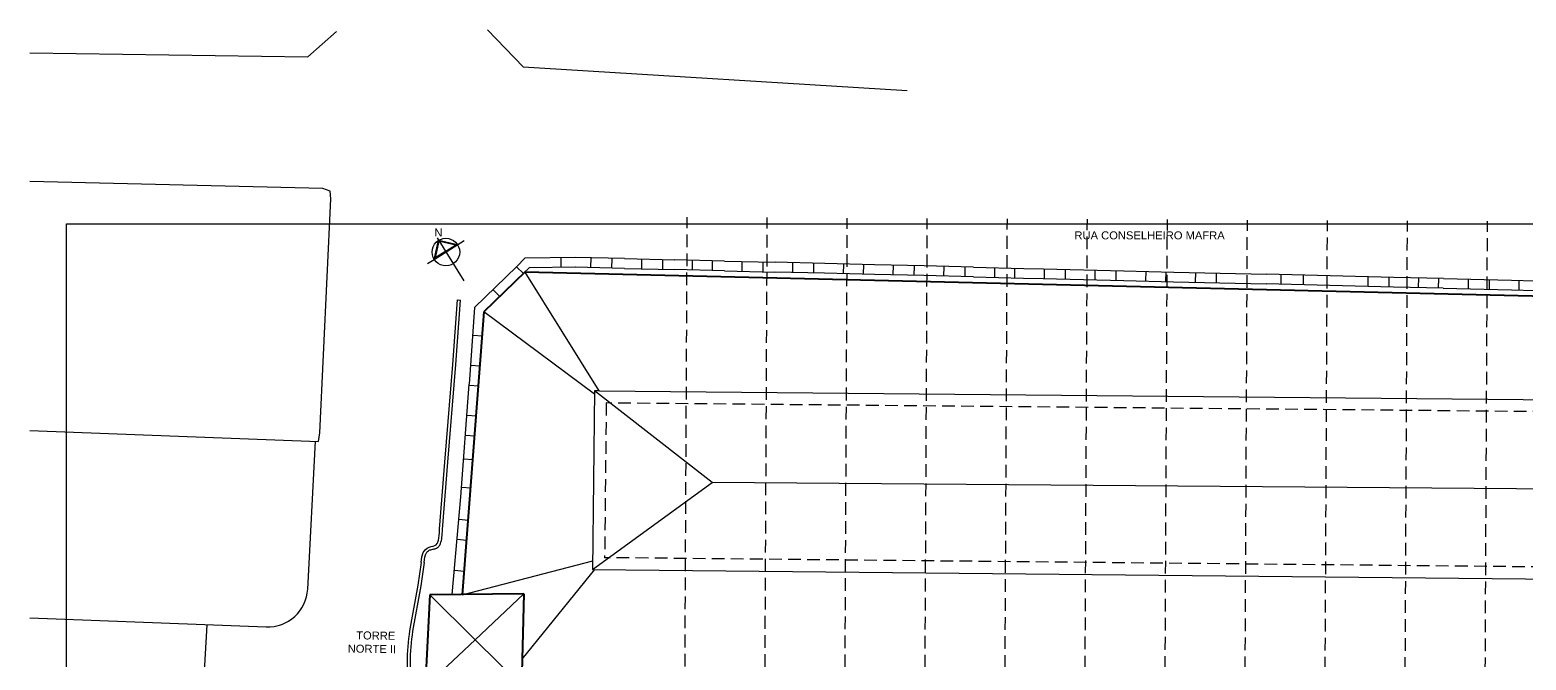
# Model space of a CAD drawing. Header units: millimetres. Extents: x -4997 to -4876, y -8737 to -8661.
# Drawn here: x -4996.9 to -4922.1, y -8692.4 to -8660.9 of the extents above; entities that cross this region are included whole.
import ezdxf

# ---------------------------------------------------------------- set-up
doc = ezdxf.new("R2010")
doc.units = ezdxf.units.MM
doc.header["$LTSCALE"] = 0.1
doc.linetypes.add('HIDDEN', pattern=[9.525, 6.35, -3.175])
doc.layers.add('coberturas', color=7, linetype='Continuous', lineweight=40)
for name, color, linetype in [('imagem', 7, 'Continuous'), ('layout cobertura', 251, 'Continuous'), ('projeções', 251, 'HIDDEN'), ('textos', 2, 'Continuous'), ('visto', 9, 'Continuous')]:
    doc.layers.add(name, color=color, linetype=linetype)
doc.styles.get("Standard").update_dxf_attribs({"font": 'arial.ttf'})
picture_1 = doc.add_image_def('image1.jpg', size_in_pixel=(1920, 1080))

msp = doc.modelspace()

# ---------------------------------------------------------------- linework, layer by layer
at = {"layer": 'coberturas'}
for p, q in [((-4972.12, -8672.995), (-4974.179, -8674.971)), ((-4896.352, -8674.799), (-4972.12, -8672.995)), ((-4974.179, -8674.971), (-4975.253, -8689.126)), ((-4976.877, -8689.128), (-4977.1, -8693.721)), ((-4972.181, -8689.067), (-4976.877, -8689.128)), ((-4972.181, -8689.067), (-4972.292, -8693.66))]:
    msp.add_line(p, q, dxfattribs=at)
at = {"layer": 'layout cobertura', "linetype": 'HIDDEN'}
for p, q in [((-4964.331, -8736.513), (-4964.005, -8670.253)), ((-4960.331, -8736.533), (-4960.005, -8670.273)), ((-4956.331, -8736.553), (-4956.005, -8670.293)), ((-4952.331, -8736.572), (-4952.005, -8670.312)), ((-4948.331, -8736.592), (-4948.005, -8670.332)), ((-4944.331, -8736.612), (-4944.005, -8670.352)), ((-4940.331, -8736.631), (-4940.005, -8670.371)), ((-4936.331, -8736.651), (-4936.005, -8670.391)), ((-4932.331, -8736.671), (-4932.005, -8670.411)), ((-4928.331, -8736.691), (-4928.005, -8670.43)), ((-4924.331, -8736.71), (-4924.005, -8670.45))]:
    msp.add_line(p, q, dxfattribs=at)
at = {"layer": 'projeções'}
for p, q in [((-4968.052, -8679.533), (-4968.137, -8687.265)), ((-4901.098, -8680.157), (-4968.052, -8679.533)), ((-4901.183, -8687.929), (-4968.137, -8687.265))]:
    msp.add_line(p, q, dxfattribs=at)
at = {"layer": 'textos'}
for p, q in [((-4976.654, -8672.356), (-4976.435, -8671.406)), ((-4976.654, -8672.356), (-4975.15, -8671.417)), ((-4976.509, -8671.288), (-4975.177, -8673.423)), ((-4976.408, -8671.449), (-4976.443, -8671.441)), ((-4976.414, -8671.44), (-4976.441, -8671.433)), ((-4976.419, -8671.431), (-4976.439, -8671.426)), ((-4976.425, -8671.422), (-4976.438, -8671.419)), ((-4976.43, -8671.413), (-4976.436, -8671.412)), ((-4975.485, -8671.626), (-4976.435, -8671.406)), ((-4976.43, -8671.413), (-4976.429, -8671.408)), ((-4976.425, -8671.422), (-4976.422, -8671.409)), ((-4976.419, -8671.431), (-4976.415, -8671.411)), ((-4976.414, -8671.44), (-4976.408, -8671.413)), ((-4976.408, -8671.449), (-4976.4, -8671.414)), ((-4976.402, -8671.454), (-4976.393, -8671.416)), ((-4976.395, -8671.456), (-4976.386, -8671.418)), ((-4976.388, -8671.458), (-4976.379, -8671.419)), ((-4976.38, -8671.459), (-4976.372, -8671.421)), ((-4976.373, -8671.461), (-4976.364, -8671.423)), ((-4976.366, -8671.463), (-4976.357, -8671.424)), ((-4976.359, -8671.464), (-4976.35, -8671.426)), ((-4976.352, -8671.466), (-4976.343, -8671.428)), ((-4976.344, -8671.468), (-4976.336, -8671.429)), ((-4976.337, -8671.469), (-4976.328, -8671.431)), ((-4976.33, -8671.471), (-4976.321, -8671.433)), ((-4976.323, -8671.473), (-4976.314, -8671.434)), ((-4976.316, -8671.474), (-4976.307, -8671.436)), ((-4976.308, -8671.476), (-4976.3, -8671.438)), ((-4976.301, -8671.478), (-4976.292, -8671.439)), ((-4976.294, -8671.479), (-4976.285, -8671.441)), ((-4976.287, -8671.481), (-4976.278, -8671.443)), ((-4976.28, -8671.483), (-4976.271, -8671.444)), ((-4976.577, -8672.198), (-4976.616, -8672.189)), ((-4976.576, -8672.191), (-4976.614, -8672.182)), ((-4976.574, -8672.184), (-4976.612, -8672.175)), ((-4976.572, -8672.176), (-4976.611, -8672.168)), ((-4976.571, -8672.169), (-4976.609, -8672.16)), ((-4976.569, -8672.162), (-4976.607, -8672.153)), ((-4976.567, -8672.155), (-4976.606, -8672.146)), ((-4976.566, -8672.148), (-4976.604, -8672.139)), ((-4976.564, -8672.141), (-4976.602, -8672.132)), ((-4976.562, -8672.133), (-4976.601, -8672.124)), ((-4976.561, -8672.126), (-4976.599, -8672.117)), ((-4976.559, -8672.119), (-4976.597, -8672.11)), ((-4976.557, -8672.112), (-4976.596, -8672.103)), ((-4976.594, -8672.273), (-4976.405, -8671.454)), ((-4976.594, -8672.273), (-4975.586, -8671.643)), ((-4976.556, -8672.105), (-4976.594, -8672.096)), ((-4976.554, -8672.097), (-4976.592, -8672.088)), ((-4976.552, -8672.09), (-4976.591, -8672.081)), ((-4976.551, -8672.083), (-4976.589, -8672.074)), ((-4976.549, -8672.076), (-4976.587, -8672.067)), ((-4976.547, -8672.069), (-4976.586, -8672.06)), ((-4976.546, -8672.061), (-4976.584, -8672.052)), ((-4976.544, -8672.054), (-4976.582, -8672.045)), ((-4976.542, -8672.047), (-4976.581, -8672.038)), ((-4976.541, -8672.04), (-4976.579, -8672.031)), ((-4976.539, -8672.033), (-4976.577, -8672.024)), ((-4976.537, -8672.025), (-4976.576, -8672.016)), ((-4976.536, -8672.018), (-4976.574, -8672.009)), ((-4976.534, -8672.011), (-4976.572, -8672.002)), ((-4976.532, -8672.004), (-4976.571, -8671.995)), ((-4976.531, -8671.997), (-4976.569, -8671.988)), ((-4976.529, -8671.989), (-4976.567, -8671.98)), ((-4976.527, -8671.982), (-4976.566, -8671.973)), ((-4976.526, -8671.975), (-4976.564, -8671.966)), ((-4976.524, -8671.968), (-4976.562, -8671.959)), ((-4976.522, -8671.961), (-4976.561, -8671.952)), ((-4976.521, -8671.953), (-4976.559, -8671.945)), ((-4976.519, -8671.946), (-4976.557, -8671.937)), ((-4976.517, -8671.939), (-4976.556, -8671.93)), ((-4976.516, -8671.932), (-4976.554, -8671.923)), ((-4976.514, -8671.925), (-4976.552, -8671.916)), ((-4976.512, -8671.917), (-4976.551, -8671.909)), ((-4976.511, -8671.91), (-4976.549, -8671.901)), ((-4976.509, -8671.903), (-4976.547, -8671.894)), ((-4976.507, -8671.896), (-4976.546, -8671.887)), ((-4976.506, -8671.889), (-4976.544, -8671.88)), ((-4976.504, -8671.881), (-4976.542, -8671.873)), ((-4976.502, -8671.874), (-4976.541, -8671.865)), ((-4976.501, -8671.867), (-4976.539, -8671.858)), ((-4976.499, -8671.86), (-4976.537, -8671.851)), ((-4976.497, -8671.853), (-4976.536, -8671.844)), ((-4976.496, -8671.845), (-4976.534, -8671.837)), ((-4976.494, -8671.838), (-4976.532, -8671.829)), ((-4976.492, -8671.831), (-4976.531, -8671.822)), ((-4976.491, -8671.824), (-4976.529, -8671.815)), ((-4976.489, -8671.817), (-4976.527, -8671.808)), ((-4976.487, -8671.809), (-4976.526, -8671.801)), ((-4976.486, -8671.802), (-4976.524, -8671.793)), ((-4976.484, -8671.795), (-4976.522, -8671.786)), ((-4976.482, -8671.788), (-4976.521, -8671.779)), ((-4976.481, -8671.781), (-4976.519, -8671.772)), ((-4976.479, -8671.773), (-4976.517, -8671.765)), ((-4976.477, -8671.766), (-4976.516, -8671.757)), ((-4976.476, -8671.759), (-4976.514, -8671.75)), ((-4976.474, -8671.752), (-4976.512, -8671.743)), ((-4976.472, -8671.745), (-4976.511, -8671.736)), ((-4976.471, -8671.737), (-4976.509, -8671.729)), ((-4976.469, -8671.73), (-4976.507, -8671.721)), ((-4976.467, -8671.723), (-4976.506, -8671.714)), ((-4976.466, -8671.716), (-4976.504, -8671.707)), ((-4976.464, -8671.709), (-4976.502, -8671.7)), ((-4976.462, -8671.701), (-4976.501, -8671.693)), ((-4976.461, -8671.694), (-4976.499, -8671.685)), ((-4976.459, -8671.687), (-4976.497, -8671.678)), ((-4976.457, -8671.68), (-4976.496, -8671.671)), ((-4976.456, -8671.673), (-4976.494, -8671.664)), ((-4976.454, -8671.665), (-4976.492, -8671.657)), ((-4976.452, -8671.658), (-4976.491, -8671.649)), ((-4976.451, -8671.651), (-4976.489, -8671.642)), ((-4976.449, -8671.644), (-4976.487, -8671.635)), ((-4976.447, -8671.637), (-4976.486, -8671.628)), ((-4976.446, -8671.629), (-4976.484, -8671.621)), ((-4976.444, -8671.622), (-4976.483, -8671.613)), ((-4976.442, -8671.615), (-4976.481, -8671.606)), ((-4976.441, -8671.608), (-4976.479, -8671.599)), ((-4976.439, -8671.601), (-4976.478, -8671.592)), ((-4976.437, -8671.594), (-4976.476, -8671.585)), ((-4976.436, -8671.586), (-4976.474, -8671.577)), ((-4976.434, -8671.579), (-4976.473, -8671.57)), ((-4976.432, -8671.572), (-4976.471, -8671.563)), ((-4976.431, -8671.565), (-4976.469, -8671.556)), ((-4976.429, -8671.558), (-4976.468, -8671.549)), ((-4976.413, -8672.206), (-4976.467, -8672.193)), ((-4976.427, -8671.55), (-4976.466, -8671.541)), ((-4976.426, -8671.543), (-4976.464, -8671.534)), ((-4976.424, -8671.536), (-4976.463, -8671.527)), ((-4976.422, -8671.529), (-4976.461, -8671.52)), ((-4976.421, -8671.522), (-4976.459, -8671.513)), ((-4976.419, -8671.514), (-4976.458, -8671.505)), ((-4976.404, -8672.2), (-4976.458, -8672.188)), ((-4976.418, -8671.507), (-4976.456, -8671.498)), ((-4976.416, -8671.5), (-4976.454, -8671.491)), ((-4976.414, -8671.493), (-4976.453, -8671.484)), ((-4976.413, -8671.486), (-4976.451, -8671.477)), ((-4976.395, -8672.195), (-4976.45, -8672.182)), ((-4976.411, -8671.478), (-4976.449, -8671.469)), ((-4976.409, -8671.471), (-4976.448, -8671.462)), ((-4976.408, -8671.464), (-4976.446, -8671.455)), ((-4976.406, -8671.457), (-4976.444, -8671.448)), ((-4976.386, -8672.189), (-4976.441, -8672.177)), ((-4976.378, -8672.184), (-4976.432, -8672.171)), ((-4976.369, -8672.178), (-4976.423, -8672.166)), ((-4976.36, -8672.173), (-4976.414, -8672.16)), ((-4975.586, -8671.643), (-4976.405, -8671.454)), ((-4976.351, -8672.167), (-4976.405, -8672.154)), ((-4976.342, -8672.161), (-4976.396, -8672.149)), ((-4976.333, -8672.156), (-4976.388, -8672.143)), ((-4976.324, -8672.15), (-4976.379, -8672.138)), ((-4976.316, -8672.145), (-4976.37, -8672.132)), ((-4976.307, -8672.139), (-4976.361, -8672.127)), ((-4976.298, -8672.134), (-4976.352, -8672.121)), ((-4976.289, -8672.128), (-4976.343, -8672.116)), ((-4976.28, -8672.123), (-4976.334, -8672.11)), ((-4976.271, -8672.117), (-4976.325, -8672.105)), ((-4976.262, -8672.112), (-4976.317, -8672.099)), ((-4976.253, -8672.106), (-4976.308, -8672.094)), ((-4976.245, -8672.101), (-4976.299, -8672.088)), ((-4976.236, -8672.095), (-4976.29, -8672.082)), ((-4976.227, -8672.09), (-4976.281, -8672.077)), ((-4976.272, -8671.484), (-4976.264, -8671.446)), ((-4976.218, -8672.084), (-4976.272, -8672.071)), ((-4976.265, -8671.486), (-4976.256, -8671.448)), ((-4976.209, -8672.078), (-4976.263, -8672.066)), ((-4976.258, -8671.488), (-4976.249, -8671.449)), ((-4976.2, -8672.073), (-4976.255, -8672.06)), ((-4976.251, -8671.489), (-4976.242, -8671.451)), ((-4976.191, -8672.067), (-4976.246, -8672.055)), ((-4976.244, -8671.491), (-4976.235, -8671.453)), ((-4976.183, -8672.062), (-4976.237, -8672.049)), ((-4976.236, -8671.493), (-4976.228, -8671.454)), ((-4976.229, -8671.494), (-4976.22, -8671.456)), ((-4976.174, -8672.056), (-4976.228, -8672.044)), ((-4976.222, -8671.496), (-4976.213, -8671.458)), ((-4976.165, -8672.051), (-4976.219, -8672.038)), ((-4976.215, -8671.498), (-4976.206, -8671.459)), ((-4976.156, -8672.045), (-4976.21, -8672.033)), ((-4976.208, -8671.499), (-4976.199, -8671.461)), ((-4976.147, -8672.04), (-4976.201, -8672.027)), ((-4976.2, -8671.501), (-4976.192, -8671.463)), ((-4976.193, -8671.503), (-4976.184, -8671.464)), ((-4976.138, -8672.034), (-4976.193, -8672.022)), ((-4976.186, -8671.504), (-4976.177, -8671.466)), ((-4976.129, -8672.029), (-4976.184, -8672.016)), ((-4976.179, -8671.506), (-4976.17, -8671.468)), ((-4976.121, -8672.023), (-4976.175, -8672.011)), ((-4976.172, -8671.508), (-4976.163, -8671.469)), ((-4976.112, -8672.018), (-4976.166, -8672.005)), ((-4976.164, -8671.509), (-4976.156, -8671.471)), ((-4976.157, -8671.511), (-4976.148, -8671.473)), ((-4976.103, -8672.012), (-4976.157, -8671.999)), ((-4976.15, -8671.513), (-4976.141, -8671.474)), ((-4976.094, -8672.007), (-4976.148, -8671.994)), ((-4976.143, -8671.514), (-4976.134, -8671.476)), ((-4976.085, -8672.001), (-4976.139, -8671.988)), ((-4976.136, -8671.516), (-4976.127, -8671.478)), ((-4976.076, -8671.995), (-4976.131, -8671.983)), ((-4976.129, -8671.518), (-4976.12, -8671.479)), ((-4976.071, -8671.989), (-4976.122, -8671.977)), ((-4976.121, -8671.519), (-4976.112, -8671.481)), ((-4976.114, -8671.521), (-4976.105, -8671.483)), ((-4976.076, -8671.98), (-4976.113, -8671.972)), ((-4976.107, -8671.523), (-4976.098, -8671.484)), ((-4976.082, -8671.971), (-4976.104, -8671.966)), ((-4976.1, -8671.524), (-4976.091, -8671.486)), ((-4976.087, -8671.963), (-4976.095, -8671.961)), ((-4976.093, -8671.526), (-4976.084, -8671.488)), ((-4976.087, -8671.963), (-4976.086, -8671.955)), ((-4976.085, -8671.528), (-4976.076, -8671.489)), ((-4976.082, -8671.971), (-4976.077, -8671.949)), ((-4976.078, -8671.529), (-4976.069, -8671.491)), ((-4976.076, -8671.98), (-4976.068, -8671.944)), ((-4976.071, -8671.531), (-4976.062, -8671.493)), ((-4976.071, -8671.989), (-4976.059, -8671.938)), ((-4976.064, -8671.533), (-4976.055, -8671.494)), ((-4976.063, -8671.987), (-4976.05, -8671.933)), ((-4976.057, -8671.534), (-4976.048, -8671.496)), ((-4976.054, -8671.981), (-4976.041, -8671.927)), ((-4976.049, -8671.536), (-4976.04, -8671.497)), ((-4976.045, -8671.976), (-4976.032, -8671.922)), ((-4976.042, -8671.538), (-4976.033, -8671.499)), ((-4976.036, -8671.97), (-4976.023, -8671.916)), ((-4976.035, -8671.539), (-4976.026, -8671.501)), ((-4976.028, -8671.541), (-4976.019, -8671.502)), ((-4976.027, -8671.965), (-4976.015, -8671.91)), ((-4976.021, -8671.543), (-4976.012, -8671.504)), ((-4976.018, -8671.959), (-4976.006, -8671.905)), ((-4976.013, -8671.544), (-4976.004, -8671.506)), ((-4976.009, -8671.954), (-4975.997, -8671.899)), ((-4976.006, -8671.546), (-4975.997, -8671.507)), ((-4976.001, -8671.948), (-4975.988, -8671.894)), ((-4975.999, -8671.548), (-4975.99, -8671.509)), ((-4975.992, -8671.549), (-4975.983, -8671.511)), ((-4975.992, -8671.943), (-4975.979, -8671.888)), ((-4975.985, -8671.551), (-4975.976, -8671.512)), ((-4975.983, -8671.937), (-4975.97, -8671.883)), ((-4975.977, -8671.553), (-4975.968, -8671.514)), ((-4975.974, -8671.932), (-4975.961, -8671.877)), ((-4975.97, -8671.554), (-4975.961, -8671.516)), ((-4975.965, -8671.926), (-4975.953, -8671.872)), ((-4975.963, -8671.556), (-4975.954, -8671.517)), ((-4975.956, -8671.558), (-4975.947, -8671.519)), ((-4975.956, -8671.921), (-4975.944, -8671.866)), ((-4975.949, -8671.559), (-4975.94, -8671.521)), ((-4975.947, -8671.915), (-4975.935, -8671.861)), ((-4975.941, -8671.561), (-4975.933, -8671.522)), ((-4975.939, -8671.909), (-4975.926, -8671.855)), ((-4975.934, -8671.562), (-4975.925, -8671.524)), ((-4975.93, -8671.904), (-4975.917, -8671.85)), ((-4975.927, -8671.564), (-4975.918, -8671.526)), ((-4975.921, -8671.898), (-4975.908, -8671.844)), ((-4975.92, -8671.566), (-4975.911, -8671.527)), ((-4975.913, -8671.567), (-4975.904, -8671.529)), ((-4975.912, -8671.893), (-4975.899, -8671.839)), ((-4975.905, -8671.569), (-4975.897, -8671.531)), ((-4975.903, -8671.887), (-4975.891, -8671.833)), ((-4975.898, -8671.571), (-4975.889, -8671.532)), ((-4975.894, -8671.882), (-4975.882, -8671.827)), ((-4975.891, -8671.572), (-4975.882, -8671.534)), ((-4975.885, -8671.876), (-4975.873, -8671.822)), ((-4975.884, -8671.574), (-4975.875, -8671.536)), ((-4975.877, -8671.576), (-4975.868, -8671.537)), ((-4975.877, -8671.871), (-4975.864, -8671.816)), ((-4975.869, -8671.577), (-4975.861, -8671.539)), ((-4975.868, -8671.865), (-4975.855, -8671.811)), ((-4975.862, -8671.579), (-4975.853, -8671.541)), ((-4975.859, -8671.86), (-4975.846, -8671.805)), ((-4975.855, -8671.581), (-4975.846, -8671.542)), ((-4975.85, -8671.854), (-4975.837, -8671.8)), ((-4975.848, -8671.582), (-4975.839, -8671.544)), ((-4975.841, -8671.584), (-4975.832, -8671.546)), ((-4975.841, -8671.849), (-4975.829, -8671.794)), ((-4975.833, -8671.586), (-4975.825, -8671.547)), ((-4975.832, -8671.843), (-4975.82, -8671.789)), ((-4975.826, -8671.587), (-4975.817, -8671.549)), ((-4975.823, -8671.837), (-4975.811, -8671.783)), ((-4975.819, -8671.589), (-4975.81, -8671.551)), ((-4975.815, -8671.832), (-4975.802, -8671.778)), ((-4975.812, -8671.591), (-4975.803, -8671.552)), ((-4975.806, -8671.826), (-4975.793, -8671.772)), ((-4975.805, -8671.592), (-4975.796, -8671.554)), ((-4975.797, -8671.594), (-4975.789, -8671.556)), ((-4975.797, -8671.821), (-4975.784, -8671.767)), ((-4975.79, -8671.596), (-4975.781, -8671.557)), ((-4975.788, -8671.815), (-4975.775, -8671.761)), ((-4975.783, -8671.597), (-4975.774, -8671.559)), ((-4975.779, -8671.81), (-4975.766, -8671.755)), ((-4975.776, -8671.599), (-4975.767, -8671.561)), ((-4975.77, -8671.804), (-4975.757, -8671.75)), ((-4975.768, -8671.601), (-4975.76, -8671.562)), ((-4975.761, -8671.602), (-4975.752, -8671.564)), ((-4975.761, -8671.799), (-4975.748, -8671.744)), ((-4975.754, -8671.604), (-4975.745, -8671.566)), ((-4975.752, -8671.793), (-4975.739, -8671.739)), ((-4975.747, -8671.606), (-4975.738, -8671.567)), ((-4975.742, -8671.787), (-4975.73, -8671.732)), ((-4975.739, -8671.608), (-4975.73, -8671.569)), ((-4975.733, -8671.781), (-4975.721, -8671.727)), ((-4975.732, -8671.609), (-4975.723, -8671.571)), ((-4975.725, -8671.611), (-4975.716, -8671.573)), ((-4975.724, -8671.776), (-4975.712, -8671.721)), ((-4975.717, -8671.613), (-4975.708, -8671.574)), ((-4975.715, -8671.77), (-4975.703, -8671.716)), ((-4975.71, -8671.614), (-4975.701, -8671.576)), ((-4975.706, -8671.764), (-4975.694, -8671.71)), ((-4975.703, -8671.616), (-4975.694, -8671.578)), ((-4975.697, -8671.759), (-4975.685, -8671.704)), ((-4975.695, -8671.618), (-4975.686, -8671.579)), ((-4975.688, -8671.619), (-4975.679, -8671.581)), ((-4975.688, -8671.753), (-4975.676, -8671.699)), ((-4975.681, -8671.621), (-4975.672, -8671.583)), ((-4975.679, -8671.747), (-4975.667, -8671.693)), ((-4975.673, -8671.623), (-4975.665, -8671.584)), ((-4975.67, -8671.742), (-4975.658, -8671.688)), ((-4975.666, -8671.624), (-4975.657, -8671.586)), ((-4975.661, -8671.736), (-4975.649, -8671.682)), ((-4975.659, -8671.626), (-4975.65, -8671.588)), ((-4975.652, -8671.628), (-4975.643, -8671.589)), ((-4975.652, -8671.731), (-4975.64, -8671.676)), ((-4975.644, -8671.63), (-4975.635, -8671.591)), ((-4975.643, -8671.725), (-4975.631, -8671.671)), ((-4975.637, -8671.631), (-4975.628, -8671.593)), ((-4975.634, -8671.719), (-4975.622, -8671.665)), ((-4975.63, -8671.633), (-4975.621, -8671.595)), ((-4975.625, -8671.714), (-4975.613, -8671.659)), ((-4975.622, -8671.635), (-4975.613, -8671.596)), ((-4975.616, -8671.708), (-4975.604, -8671.654)), ((-4975.615, -8671.636), (-4975.606, -8671.598)), ((-4975.608, -8671.638), (-4975.599, -8671.6)), ((-4975.607, -8671.702), (-4975.595, -8671.648)), ((-4975.6, -8671.64), (-4975.591, -8671.601)), ((-4975.598, -8671.697), (-4975.577, -8671.605)), ((-4975.593, -8671.641), (-4975.584, -8671.603)), ((-4975.589, -8671.691), (-4975.57, -8671.606)), ((-4975.58, -8671.686), (-4975.562, -8671.608)), ((-4975.571, -8671.68), (-4975.555, -8671.61)), ((-4975.562, -8671.674), (-4975.548, -8671.611)), ((-4975.553, -8671.669), (-4975.54, -8671.613)), ((-4975.544, -8671.663), (-4975.533, -8671.615)), ((-4975.535, -8671.658), (-4975.526, -8671.616)), ((-4975.526, -8671.652), (-4975.518, -8671.618)), ((-4975.517, -8671.646), (-4975.511, -8671.62)), ((-4975.508, -8671.641), (-4975.504, -8671.622)), ((-4975.499, -8671.635), (-4975.496, -8671.623)), ((-4975.49, -8671.629), (-4975.489, -8671.625)), ((-4976.988, -8672.565), (-4976.654, -8672.356)), ((-4976.652, -8672.355), (-4976.654, -8672.355)), ((-4976.643, -8672.35), (-4976.652, -8672.348)), ((-4976.635, -8672.344), (-4976.651, -8672.34)), ((-4976.626, -8672.339), (-4976.649, -8672.333)), ((-4976.617, -8672.333), (-4976.647, -8672.326)), ((-4976.608, -8672.327), (-4976.646, -8672.319)), ((-4976.599, -8672.322), (-4976.644, -8672.312)), ((-4976.59, -8672.316), (-4976.642, -8672.304)), ((-4976.581, -8672.311), (-4976.641, -8672.297)), ((-4976.572, -8672.305), (-4976.639, -8672.29)), ((-4976.564, -8672.3), (-4976.637, -8672.283)), ((-4976.555, -8672.294), (-4976.636, -8672.276)), ((-4976.546, -8672.289), (-4976.634, -8672.268)), ((-4976.594, -8672.27), (-4976.632, -8672.261)), ((-4976.592, -8672.263), (-4976.631, -8672.254)), ((-4976.591, -8672.256), (-4976.629, -8672.247)), ((-4976.589, -8672.248), (-4976.627, -8672.24)), ((-4976.587, -8672.241), (-4976.626, -8672.232)), ((-4976.586, -8672.234), (-4976.624, -8672.225)), ((-4976.584, -8672.227), (-4976.622, -8672.218)), ((-4976.582, -8672.22), (-4976.621, -8672.211)), ((-4976.581, -8672.212), (-4976.619, -8672.204)), ((-4976.579, -8672.205), (-4976.617, -8672.196)), ((-4976.537, -8672.283), (-4976.591, -8672.271)), ((-4976.528, -8672.278), (-4976.582, -8672.265)), ((-4976.519, -8672.272), (-4976.574, -8672.26)), ((-4976.51, -8672.267), (-4976.565, -8672.254)), ((-4976.502, -8672.261), (-4976.556, -8672.249)), ((-4976.493, -8672.256), (-4976.547, -8672.243)), ((-4976.484, -8672.25), (-4976.538, -8672.237)), ((-4976.475, -8672.244), (-4976.529, -8672.232)), ((-4976.466, -8672.239), (-4976.52, -8672.226)), ((-4976.457, -8672.233), (-4976.512, -8672.221)), ((-4976.448, -8672.228), (-4976.503, -8672.215)), ((-4976.44, -8672.222), (-4976.494, -8672.21)), ((-4976.431, -8672.217), (-4976.485, -8672.204)), ((-4976.422, -8672.211), (-4976.476, -8672.199))]:
    msp.add_line(p, q, dxfattribs=at)
msp.add_circle((-4976.069, -8671.991), 0.689, dxfattribs=at)
at = {"layer": 'visto'}
for p, q in [((-4972.529, -8672.716), (-4974.634, -8674.767)), ((-4972.191, -8673.063), (-4972.539, -8672.726)), ((-4969.602, -8672.262), (-4972.12, -8672.294)), ((-4969.596, -8672.747), (-4971.912, -8672.776)), ((-4970.318, -8672.271), (-4970.325, -8672.756)), ((-4967.147, -8672.807), (-4969.612, -8672.747)), ((-4967.135, -8672.322), (-4969.601, -8672.262)), ((-4968.831, -8672.281), (-4968.838, -8672.766)), ((-4967.779, -8672.306), (-4967.786, -8672.791)), ((-4967.147, -8672.807), (-4964.633, -8672.868)), ((-4967.135, -8672.322), (-4964.621, -8672.383)), ((-4966.292, -8672.342), (-4966.299, -8672.827)), ((-4965.242, -8672.368), (-4965.249, -8672.853)), ((-4962.148, -8672.928), (-4964.632, -8672.868)), ((-4962.136, -8672.443), (-4964.621, -8672.383)), ((-4963.753, -8672.404), (-4963.76, -8672.889)), ((-4962.753, -8672.428), (-4962.76, -8672.913)), ((-4962.148, -8672.928), (-4959.623, -8672.989)), ((-4962.136, -8672.443), (-4959.611, -8672.505)), ((-4961.275, -8672.464), (-4961.282, -8672.949)), ((-4960.224, -8672.49), (-4960.23, -8672.975)), ((-4957.129, -8672.565), (-4959.611, -8672.505)), ((-4958.736, -8672.526), (-4958.743, -8673.011)), ((-4957.687, -8672.551), (-4957.694, -8673.036)), ((-4954.641, -8672.625), (-4957.129, -8672.565)), ((-4956.198, -8672.588), (-4956.204, -8673.073)), ((-4955.198, -8672.612), (-4955.205, -8673.097)), ((-4952.16, -8672.686), (-4954.641, -8672.625)), ((-4953.72, -8672.648), (-4953.726, -8673.133)), ((-4952.668, -8672.673), (-4952.675, -8673.158)), ((-4949.69, -8672.746), (-4952.16, -8672.686)), ((-4951.181, -8672.709), (-4951.188, -8673.194)), ((-4950.131, -8672.735), (-4950.138, -8673.22)), ((-4949.69, -8672.746), (-4947.179, -8672.807)), ((-4948.642, -8672.771), (-4948.649, -8673.256)), ((-4947.642, -8672.795), (-4947.649, -8673.28)), ((-4947.179, -8672.807), (-4946.205, -8672.83)), ((-4946.205, -8672.83), (-4942.174, -8672.928)), ((-4946.164, -8672.831), (-4946.171, -8673.316)), ((-4945.112, -8672.857), (-4945.119, -8673.342)), ((-4943.625, -8672.893), (-4943.632, -8673.378)), ((-4942.576, -8672.918), (-4942.582, -8673.403)), ((-4942.174, -8672.928), (-4939.681, -8672.989)), ((-4972.12, -8672.995), (-4968.427, -8678.93)), ((-4957.141, -8673.05), (-4959.623, -8672.989)), ((-4954.653, -8673.11), (-4957.141, -8673.05)), ((-4952.172, -8673.17), (-4954.653, -8673.11)), ((-4949.702, -8673.23), (-4952.172, -8673.17)), ((-4949.702, -8673.23), (-4947.191, -8673.291)), ((-4947.191, -8673.291), (-4946.217, -8673.315)), ((-4946.217, -8673.315), (-4942.185, -8673.413)), ((-4942.185, -8673.413), (-4939.692, -8673.474)), ((-4941.086, -8672.955), (-4941.093, -8673.44)), ((-4940.087, -8672.979), (-4940.093, -8673.464)), ((-4939.692, -8673.474), (-4935.064, -8673.586)), ((-4939.681, -8672.989), (-4935.052, -8673.101)), ((-4938.608, -8673.015), (-4938.615, -8673.5)), ((-4937.559, -8673.04), (-4937.566, -8673.525)), ((-4928.697, -8673.741), (-4935.064, -8673.586)), ((-4928.685, -8673.256), (-4935.052, -8673.101)), ((-4934.331, -8673.119), (-4934.338, -8673.604)), ((-4933.211, -8673.146), (-4933.218, -8673.631)), ((-4929.984, -8673.224), (-4929.99, -8673.709)), ((-4928.934, -8673.25), (-4928.941, -8673.735)), ((-4926.208, -8673.316), (-4928.685, -8673.256)), ((-4927.456, -8673.286), (-4927.463, -8673.771)), ((-4926.456, -8673.31), (-4926.463, -8673.795)), ((-4926.208, -8673.316), (-4922.8, -8673.399)), ((-4924.967, -8673.346), (-4924.974, -8673.831)), ((-4923.917, -8673.372), (-4923.924, -8673.857)), ((-4922.8, -8673.399), (-4920.299, -8673.46)), ((-4922.43, -8673.408), (-4922.437, -8673.893)), ((-4975.49, -8674.383), (-4975.34, -8674.391)), ((-4973.376, -8674.219), (-4973.715, -8673.871)), ((-4926.22, -8673.801), (-4928.697, -8673.741)), ((-4926.22, -8673.801), (-4922.811, -8673.884)), ((-4922.811, -8673.884), (-4920.311, -8673.944)), ((-4968.641, -8679.095), (-4974.179, -8674.971)), ((-4974.731, -8676.147), (-4974.247, -8676.181)), ((-4974.836, -8677.646), (-4974.352, -8677.68)), ((-4975.328, -8684.222), (-4974.903, -8678.595)), ((-4974.906, -8678.645), (-4974.423, -8678.681)), ((-4968.639, -8678.927), (-4968.737, -8687.859)), ((-4962.765, -8683.516), (-4968.639, -8678.927)), ((-4968.392, -8678.93), (-4968.639, -8678.927)), ((-4968.392, -8678.93), (-4900.498, -8679.562)), ((-4975.02, -8680.143), (-4974.536, -8680.18)), ((-4975.095, -8681.142), (-4974.612, -8681.179)), ((-4975.185, -8682.33), (-4974.702, -8682.367)), ((-4975.292, -8683.743), (-4974.809, -8683.78)), ((-4968.737, -8687.859), (-4962.765, -8683.516)), ((-4906.367, -8683.954), (-4962.765, -8683.516)), ((-4975.752, -8689.113), (-4975.328, -8684.222)), ((-4975.426, -8685.345), (-4974.942, -8685.387)), ((-4975.512, -8686.344), (-4975.029, -8686.386)), ((-4975.646, -8687.892), (-4975.163, -8687.934)), ((-4975.253, -8689.126), (-4968.732, -8687.421)), ((-4972.26, -8692.337), (-4968.621, -8687.861)), ((-4968.737, -8687.859), (-4901.174, -8688.529)), ((-4976.877, -8689.128), (-4974.612, -8691.367)), ((-4972.181, -8689.067), (-4974.612, -8691.367)), ((-4977.1, -8693.721), (-4974.612, -8691.367)), ((-4972.292, -8693.66), (-4974.612, -8691.367))]:
    msp.add_line(p, q, dxfattribs=at)
at = {"layer": 'visto', "extrusion": (0.006212, 0.005141, 0.999967)}
for p, q in [((-4972.12, -8672.294), (-4972.53, -8672.717)), ((-4971.912, -8672.776), (-4972.182, -8673.054)), ((-4974.634, -8674.767), (-4974.903, -8678.595))]:
    msp.add_line(p, q, dxfattribs=at)
at = {"layer": 'visto'}
for p, q in [((-4975.726, -8677.605), (-4975.49, -8674.383)), ((-4975.577, -8677.616), (-4975.34, -8674.391)), ((-4976.12, -8682.484), (-4975.726, -8677.605)), ((-4975.971, -8682.496), (-4975.577, -8677.618)), ((-4976.381, -8685.841), (-4976.12, -8682.484)), ((-4976.232, -8685.855), (-4975.97, -8682.496))]:
    msp.add_line(p, q, dxfattribs=at).dxf.unprotected_set("ltscale", 0)
for points in [[(-4996.862, -8662.04), (-4982.976, -8662.229), (-4981.541, -8660.975)], [(-4973.989, -8660.891), (-4972.215, -8662.738), (-4971.385, -8662.789), (-4953.013, -8663.915)], [(-4996.862, -8680.906), (-4982.435, -8681.451), (-4982.375, -8681.018), (-4981.824, -8669.332), (-4981.85, -8668.949), (-4982.216, -8668.817), (-4996.862, -8668.473)], [(-4988.39, -8697.292), (-4987.998, -8690.615)]]:
    msp.add_lwpolyline(points, dxfattribs=at)
msp.add_lwpolyline([(-4996.862, -8690.279), (-4985.049, -8690.726, 0.409615), (-4982.976, -8688.834), (-4982.58, -8681.446)], format="xyb", dxfattribs=at)
for points in [[(-4977.309, -8687.5), (-4977.468, -8688.64), (-4977.882, -8690.914, 0.04071), (-4978.006, -8692.503, 0.063318), (-4977.839, -8693.759)], [(-4977.159, -8687.513), (-4977.32, -8688.664), (-4977.734, -8690.94, 0.040665), (-4977.856, -8692.503, 0.063308), (-4977.694, -8693.72)]]:
    msp.add_lwpolyline(points, format="xyb", dxfattribs=at).dxf.unprotected_set("ltscale", 0)
for points, knots in [([(-4977.309, -8687.5), (-4977.236, -8686.626), (-4976.434, -8686.866), (-4976.426, -8686.311), (-4976.381, -8685.841)], [0, 0, 0, 0, 0.556739, 1.077684, 1.077684, 1.077684, 1.077684]), ([(-4977.159, -8687.513), (-4977.141, -8687.288), (-4977.098, -8687.143), (-4977.005, -8686.962), (-4976.958, -8686.924), (-4976.854, -8686.87), (-4976.792, -8686.858), (-4976.674, -8686.835), (-4976.625, -8686.826), (-4976.518, -8686.783), (-4976.467, -8686.748), (-4976.389, -8686.663), (-4976.361, -8686.614), (-4976.3, -8686.466), (-4976.283, -8686.359), (-4976.255, -8686.124), (-4976.245, -8685.998), (-4976.232, -8685.855)], [0, 0, 0, 0, 0.151668, 0.151668, 0.303335, 0.303335, 0.455003, 0.455003, 0.549631, 0.549631, 0.644259, 0.644259, 0.738888, 0.738888, 0.917743, 0.917743, 1.077684, 1.077684, 1.077684, 1.077684])]:
    msp.add_open_spline(points, degree=3, knots=knots, dxfattribs=at).dxf.unprotected_set("ltscale", 0)

# ---------------------------------------------------------------- texts
at = {"layer": 'textos'}
msp.add_text('N', height=0.4, rotation=359.94586, dxfattribs=at).set_placement((-4976.645, -8671.214))
at = {"layer": 'textos', "insert": (-4937.139, -8670.958), "char_height": 0.4, "width": 10.1929, "attachment_point": 3}
msp.add_mtext('RUA CONSELHEIRO MAFRA', dxfattribs=at)
at = {"layer": 'textos', "insert": (-4981.615, -8690.929), "char_height": 0.4, "width": 2.97879, "attachment_point": 1, "rotation": 359.2}
msp.add_mtext('\\pi1.0661;TORRE \\P\\pi0.65;NORTE II', dxfattribs=at).dxf.unprotected_set("ltscale", 0)

# ---------------------------------------------------------------- pictures from other files: only their frames are drawn
at = {"layer": 'imagem'}
image = msp.add_image(picture_1, insert=(-4995.037, -8736.053), size_in_units=(116.402, 65.476), dxfattribs=at)
image.dxf.flags = 7

doc.saveas('drawing.dxf')
